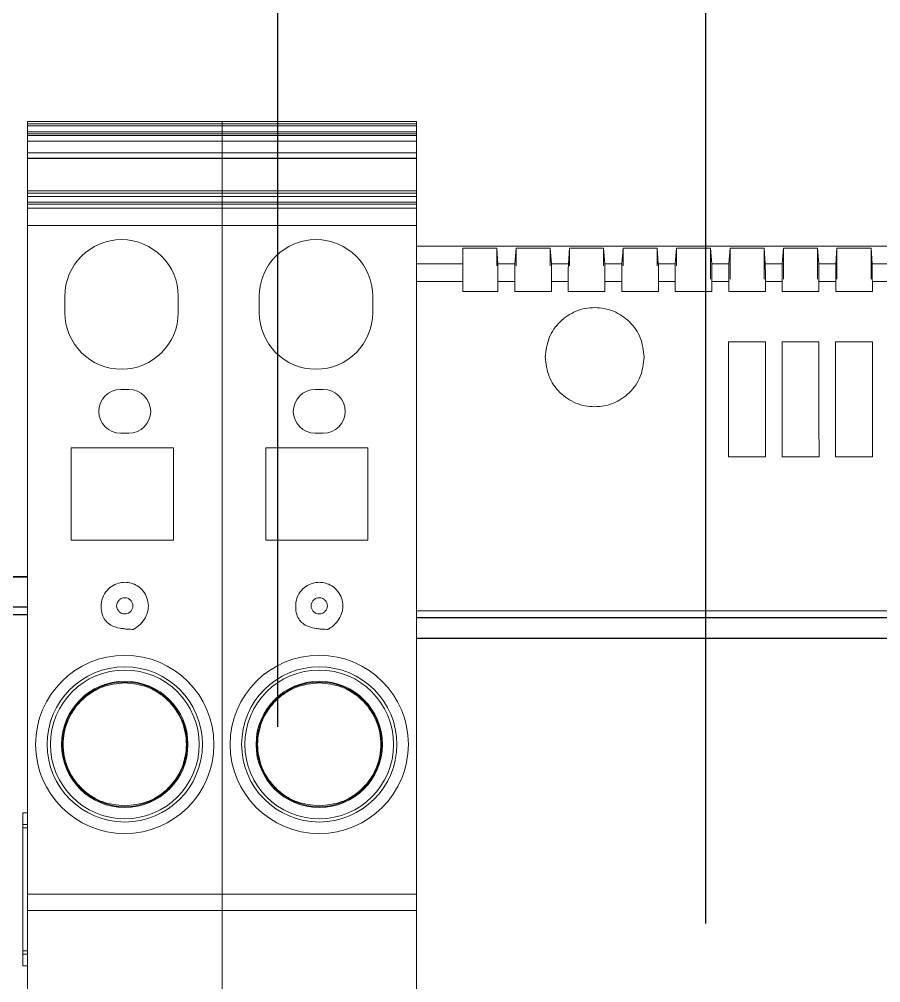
# Model space of a CAD drawing. Extents: x 4137 to 28680, y 2446 to 6814.
# Drawn here: x 10947.7 to 11000.9, y 4907.1 to 4966.6 of the extents above; entities that cross this region are included whole.
import ezdxf

# ---------------------------------------------------------------- set-up
doc = ezdxf.new("R2010")
doc.units = 0
doc.header["$LTSCALE"] = 0.5
doc.layers.get('0').update_dxf_attribs({"linetype": 'CONTINUOUS'})
for name, color, linetype in [('ARCEER', 3, 'CONTINUOUS'), ('DIM', 5, 'CONTINUOUS'), ('VOL', 2, 'CONTINUOUS')]:
    doc.layers.add(name, color=color, linetype=linetype)

msp = doc.modelspace()

# ---------------------------------------------------------------- linework, layer by layer
at = {"color": 7, "linetype": 'Continuous', "lineweight": 15}
for p, q in [((10948.227, 4960.291), (10960.227, 4960.291)), ((10948.227, 4960.291), (10948.227, 4960.144)), ((10948.227, 4960.291), (10960.227, 4960.291)), ((10948.227, 4960.291), (10948.227, 4960.144)), ((10948.227, 4960.144), (10960.227, 4960.144)), ((10948.227, 4960.144), (10948.227, 4960.025)), ((10948.227, 4960.144), (10960.227, 4960.144)), ((10948.227, 4960.144), (10948.227, 4960.025)), ((10960.227, 4960.291), (10960.227, 4960.144)), ((10960.227, 4960.291), (10972.227, 4960.291)), ((10960.227, 4960.291), (10960.227, 4960.144)), ((10960.227, 4960.291), (10972.227, 4960.291)), ((10960.227, 4960.025), (10960.227, 4960.144)), ((10960.227, 4960.144), (10972.227, 4960.144)), ((10960.227, 4960.025), (10960.227, 4960.144)), ((10960.227, 4960.144), (10972.227, 4960.144)), ((10972.227, 4960.291), (10972.227, 4960.144)), ((10972.227, 4960.291), (10972.227, 4960.144)), ((10972.227, 4960.025), (10972.227, 4960.144)), ((10972.227, 4960.025), (10972.227, 4960.144)), ((10948.227, 4960.025), (10960.227, 4960.025)), ((10948.227, 4960.025), (10948.227, 4959.639)), ((10948.227, 4960.025), (10960.227, 4960.025)), ((10948.227, 4960.025), (10948.227, 4959.639)), ((10948.227, 4959.639), (10960.227, 4959.639)), ((10948.227, 4959.639), (10948.227, 4959.522)), ((10948.227, 4959.639), (10960.227, 4959.639)), ((10948.227, 4959.639), (10948.227, 4959.522)), ((10960.227, 4959.639), (10960.227, 4960.025)), ((10960.227, 4960.025), (10972.227, 4960.025)), ((10960.227, 4959.639), (10960.227, 4960.025)), ((10960.227, 4960.025), (10972.227, 4960.025)), ((10960.227, 4959.522), (10960.227, 4959.639)), ((10960.227, 4959.639), (10972.227, 4959.639)), ((10960.227, 4959.522), (10960.227, 4959.639)), ((10960.227, 4959.639), (10972.227, 4959.639)), ((10972.227, 4959.639), (10972.227, 4960.025)), ((10972.227, 4959.639), (10972.227, 4960.025)), ((10972.227, 4959.522), (10972.227, 4959.639)), ((10972.227, 4959.522), (10972.227, 4959.639)), ((10948.227, 4959.522), (10960.227, 4959.522)), ((10948.227, 4959.522), (10948.227, 4959.411)), ((10948.227, 4959.522), (10960.227, 4959.522)), ((10948.227, 4959.522), (10948.227, 4959.411)), ((10948.227, 4959.411), (10960.227, 4959.411)), ((10948.227, 4959.411), (10948.227, 4959.06)), ((10948.227, 4959.411), (10960.227, 4959.411)), ((10948.227, 4959.411), (10948.227, 4959.06)), ((10948.227, 4959.06), (10960.227, 4959.06)), ((10948.227, 4958.353), (10948.227, 4959.06)), ((10948.227, 4959.06), (10960.227, 4959.06)), ((10948.227, 4958.353), (10948.227, 4959.06)), ((10960.227, 4959.411), (10960.227, 4959.522)), ((10960.227, 4959.522), (10972.227, 4959.522)), ((10960.227, 4959.411), (10960.227, 4959.522)), ((10960.227, 4959.522), (10972.227, 4959.522)), ((10960.227, 4959.411), (10972.227, 4959.411)), ((10960.227, 4959.06), (10960.227, 4959.411)), ((10960.227, 4959.411), (10972.227, 4959.411)), ((10960.227, 4959.06), (10960.227, 4959.411)), ((10960.227, 4959.06), (10960.227, 4958.353)), ((10960.227, 4959.06), (10972.227, 4959.06)), ((10960.227, 4959.06), (10960.227, 4958.353)), ((10960.227, 4959.06), (10972.227, 4959.06)), ((10972.227, 4959.411), (10972.227, 4959.522)), ((10972.227, 4959.411), (10972.227, 4959.522)), ((10972.227, 4959.06), (10972.227, 4959.411)), ((10972.227, 4959.06), (10972.227, 4959.411)), ((10972.227, 4959.06), (10972.227, 4958.353)), ((10972.227, 4959.06), (10972.227, 4958.353)), ((10960.227, 4958.353), (10948.227, 4958.353)), ((10948.227, 4958.353), (10948.227, 4958.026)), ((10960.227, 4958.353), (10948.227, 4958.353)), ((10948.227, 4958.353), (10948.227, 4958.026)), ((10960.227, 4958.026), (10960.227, 4958.353)), ((10972.227, 4958.353), (10960.227, 4958.353)), ((10960.227, 4958.026), (10960.227, 4958.353)), ((10972.227, 4958.353), (10960.227, 4958.353)), ((10972.227, 4958.026), (10972.227, 4958.353)), ((10972.227, 4958.026), (10972.227, 4958.353)), ((10960.227, 4958.026), (10948.227, 4958.026)), ((10948.227, 4958.026), (10948.227, 4957.997)), ((10960.227, 4958.026), (10948.227, 4958.026)), ((10948.227, 4958.026), (10948.227, 4957.997)), ((10960.227, 4957.997), (10948.227, 4957.997)), ((10948.227, 4957.997), (10948.227, 4956.005)), ((10960.227, 4957.997), (10948.227, 4957.997)), ((10948.227, 4957.997), (10948.227, 4956.005)), ((10972.227, 4958.026), (10960.227, 4958.026)), ((10960.227, 4958.026), (10960.227, 4957.997)), ((10972.227, 4958.026), (10960.227, 4958.026)), ((10960.227, 4958.026), (10960.227, 4957.997)), ((10960.227, 4956.005), (10960.227, 4957.997)), ((10972.227, 4957.997), (10960.227, 4957.997)), ((10960.227, 4956.005), (10960.227, 4957.997)), ((10972.227, 4957.997), (10960.227, 4957.997)), ((10972.227, 4958.026), (10972.227, 4957.997)), ((10972.227, 4958.026), (10972.227, 4957.997)), ((10972.227, 4956.005), (10972.227, 4957.997)), ((10972.227, 4956.005), (10972.227, 4957.997)), ((10948.227, 4956.005), (10960.227, 4956.005)), ((10948.227, 4956.005), (10948.227, 4955.87)), ((10948.227, 4956.005), (10960.227, 4956.005)), ((10948.227, 4956.005), (10948.227, 4955.87)), ((10960.227, 4956.005), (10960.227, 4955.87)), ((10960.227, 4956.005), (10972.227, 4956.005)), ((10960.227, 4956.005), (10960.227, 4955.87)), ((10960.227, 4956.005), (10972.227, 4956.005)), ((10972.227, 4956.005), (10972.227, 4955.87)), ((10972.227, 4956.005), (10972.227, 4955.87)), ((10948.227, 4955.87), (10960.227, 4955.87)), ((10948.227, 4955.87), (10948.227, 4955.644)), ((10948.227, 4955.87), (10960.227, 4955.87)), ((10948.227, 4955.87), (10948.227, 4955.644)), ((10948.227, 4955.644), (10960.227, 4955.644)), ((10948.227, 4955.296), (10948.227, 4955.644)), ((10948.227, 4955.644), (10960.227, 4955.644)), ((10948.227, 4955.296), (10948.227, 4955.644)), ((10960.227, 4955.644), (10960.227, 4955.87)), ((10960.227, 4955.87), (10972.227, 4955.87)), ((10960.227, 4955.644), (10960.227, 4955.87)), ((10960.227, 4955.87), (10972.227, 4955.87)), ((10960.227, 4955.644), (10960.227, 4955.296)), ((10960.227, 4955.644), (10972.227, 4955.644)), ((10960.227, 4955.644), (10960.227, 4955.296)), ((10960.227, 4955.644), (10972.227, 4955.644)), ((10972.227, 4955.644), (10972.227, 4955.87)), ((10972.227, 4955.644), (10972.227, 4955.87)), ((10972.227, 4955.644), (10972.227, 4955.296)), ((10972.227, 4955.644), (10972.227, 4955.296)), ((10960.227, 4955.296), (10948.227, 4955.296)), ((10948.227, 4955.296), (10948.227, 4955.179)), ((10960.227, 4955.296), (10948.227, 4955.296)), ((10948.227, 4955.296), (10948.227, 4955.179)), ((10960.227, 4955.179), (10948.227, 4955.179)), ((10948.227, 4955.179), (10948.227, 4954.93)), ((10960.227, 4955.179), (10948.227, 4955.179)), ((10948.227, 4955.179), (10948.227, 4954.93)), ((10960.227, 4954.93), (10948.227, 4954.93)), ((10948.227, 4954.93), (10948.227, 4953.869)), ((10960.227, 4954.93), (10948.227, 4954.93)), ((10948.227, 4954.93), (10948.227, 4953.869)), ((10972.227, 4955.296), (10960.227, 4955.296)), ((10960.227, 4955.179), (10960.227, 4955.296)), ((10972.227, 4955.296), (10960.227, 4955.296)), ((10960.227, 4955.179), (10960.227, 4955.296)), ((10960.227, 4954.93), (10960.227, 4955.179)), ((10972.227, 4955.179), (10960.227, 4955.179)), ((10960.227, 4954.93), (10960.227, 4955.179)), ((10972.227, 4955.179), (10960.227, 4955.179)), ((10960.227, 4954.93), (10960.227, 4953.869)), ((10972.227, 4954.93), (10960.227, 4954.93)), ((10960.227, 4954.93), (10960.227, 4953.869)), ((10972.227, 4954.93), (10960.227, 4954.93)), ((10972.227, 4955.179), (10972.227, 4955.296)), ((10972.227, 4955.179), (10972.227, 4955.296)), ((10972.227, 4954.93), (10972.227, 4955.179)), ((10972.227, 4954.93), (10972.227, 4955.179)), ((10972.227, 4954.93), (10972.227, 4953.869)), ((10972.227, 4954.93), (10972.227, 4953.869)), ((10960.227, 4953.869), (10948.227, 4953.869)), ((10948.227, 4953.869), (10948.227, 4912.591)), ((10960.227, 4953.869), (10948.227, 4953.869)), ((10948.227, 4953.869), (10948.227, 4912.591)), ((10960.227, 4912.591), (10960.227, 4953.869)), ((10972.227, 4953.869), (10960.227, 4953.869)), ((10960.227, 4912.591), (10960.227, 4953.869)), ((10972.227, 4953.869), (10960.227, 4953.869)), ((10972.227, 4951.481), (10972.227, 4953.869)), ((10972.227, 4951.481), (10972.227, 4953.869)), ((10972.227, 4952.591), (11026.227, 4952.591)), ((10972.227, 4952.591), (11026.227, 4952.591)), ((10975.097, 4952.46), (10977.177, 4952.46)), ((10975.097, 4951.502), (10975.097, 4952.46)), ((10975.097, 4952.46), (10977.177, 4952.46)), ((10975.097, 4951.502), (10975.097, 4952.46)), ((10977.177, 4951.383), (10977.177, 4952.46)), ((10977.177, 4952.46), (10977.252, 4951.502)), ((10977.177, 4951.383), (10977.177, 4952.46)), ((10977.177, 4952.46), (10977.252, 4951.502)), ((10978.301, 4951.502), (10978.376, 4952.46)), ((10978.301, 4951.502), (10978.376, 4952.46)), ((10978.376, 4951.383), (10978.376, 4952.46)), ((10978.376, 4952.46), (10980.477, 4952.46)), ((10978.376, 4951.383), (10978.376, 4952.46)), ((10978.376, 4952.46), (10980.477, 4952.46)), ((10980.477, 4951.383), (10980.477, 4952.46)), ((10980.477, 4952.46), (10980.552, 4951.502)), ((10980.477, 4951.383), (10980.477, 4952.46)), ((10980.477, 4952.46), (10980.552, 4951.502)), ((10981.601, 4951.502), (10981.676, 4952.46)), ((10981.601, 4951.502), (10981.676, 4952.46)), ((10981.676, 4951.383), (10981.676, 4952.46)), ((10981.676, 4952.46), (10983.777, 4952.46)), ((10981.676, 4951.383), (10981.676, 4952.46)), ((10981.676, 4952.46), (10983.777, 4952.46)), ((10983.777, 4951.383), (10983.777, 4952.46)), ((10983.777, 4952.46), (10983.852, 4951.502)), ((10983.777, 4951.383), (10983.777, 4952.46)), ((10983.777, 4952.46), (10983.852, 4951.502)), ((10984.901, 4951.502), (10984.976, 4952.46)), ((10984.901, 4951.502), (10984.976, 4952.46)), ((10984.976, 4951.383), (10984.976, 4952.46)), ((10984.976, 4952.46), (10987.077, 4952.46)), ((10984.976, 4951.383), (10984.976, 4952.46)), ((10984.976, 4952.46), (10987.077, 4952.46)), ((10987.077, 4951.383), (10987.077, 4952.46)), ((10987.077, 4952.46), (10987.152, 4951.502)), ((10987.077, 4951.383), (10987.077, 4952.46)), ((10987.077, 4952.46), (10987.152, 4951.502)), ((10988.201, 4951.502), (10988.276, 4952.46)), ((10988.201, 4951.502), (10988.276, 4952.46)), ((10988.276, 4951.383), (10988.276, 4952.46)), ((10988.276, 4952.46), (10990.377, 4952.46)), ((10988.276, 4951.383), (10988.276, 4952.46)), ((10988.276, 4952.46), (10990.377, 4952.46)), ((10990.377, 4950.547), (10990.377, 4952.46)), ((10990.377, 4952.46), (10990.452, 4951.502)), ((10990.377, 4950.547), (10990.377, 4952.46)), ((10990.377, 4952.46), (10990.452, 4951.502)), ((10991.501, 4951.502), (10991.576, 4952.46)), ((10991.501, 4951.502), (10991.576, 4952.46)), ((10991.576, 4950.547), (10991.576, 4952.46)), ((10991.576, 4952.46), (10993.677, 4952.46)), ((10991.576, 4950.547), (10991.576, 4952.46)), ((10991.576, 4952.46), (10993.677, 4952.46)), ((10993.677, 4950.547), (10993.677, 4952.46)), ((10993.677, 4952.46), (10993.752, 4951.502)), ((10993.677, 4950.547), (10993.677, 4952.46)), ((10993.677, 4952.46), (10993.752, 4951.502)), ((10994.801, 4951.502), (10994.876, 4952.46)), ((10994.801, 4951.502), (10994.876, 4952.46)), ((10994.876, 4950.547), (10994.876, 4952.46)), ((10994.876, 4952.46), (10996.977, 4952.46)), ((10994.876, 4950.547), (10994.876, 4952.46)), ((10994.876, 4952.46), (10996.977, 4952.46)), ((10996.977, 4950.547), (10996.977, 4952.46)), ((10996.977, 4952.46), (10997.052, 4951.502)), ((10996.977, 4950.547), (10996.977, 4952.46)), ((10996.977, 4952.46), (10997.052, 4951.502)), ((10998.101, 4951.502), (10998.176, 4952.46)), ((10998.101, 4951.502), (10998.176, 4952.46)), ((10998.176, 4950.547), (10998.176, 4952.46)), ((10998.176, 4952.46), (11000.277, 4952.46)), ((10998.176, 4950.547), (10998.176, 4952.46)), ((10998.176, 4952.46), (11000.277, 4952.46)), ((11000.277, 4950.547), (11000.277, 4952.46)), ((11000.277, 4952.46), (11000.352, 4951.502)), ((11000.277, 4950.547), (11000.277, 4952.46)), ((11000.277, 4952.46), (11000.352, 4951.502)), ((10972.227, 4951.502), (10975.097, 4951.502)), ((10972.227, 4951.502), (10975.097, 4951.502)), ((10972.227, 4950.413), (10972.227, 4951.481)), ((10972.227, 4950.413), (10972.227, 4951.481)), ((10977.252, 4951.502), (10978.301, 4951.502)), ((10977.252, 4951.502), (10978.301, 4951.502)), ((10980.552, 4951.502), (10981.601, 4951.502)), ((10980.552, 4951.502), (10981.601, 4951.502)), ((10983.852, 4951.502), (10984.901, 4951.502)), ((10983.852, 4951.502), (10984.901, 4951.502)), ((10987.152, 4951.502), (10988.201, 4951.502)), ((10987.152, 4951.502), (10988.201, 4951.502)), ((10991.501, 4951.502), (10990.452, 4951.502)), ((10991.501, 4951.502), (10990.452, 4951.502)), ((10994.801, 4951.502), (10993.752, 4951.502)), ((10994.801, 4951.502), (10993.752, 4951.502)), ((10998.101, 4951.502), (10997.052, 4951.502)), ((10998.101, 4951.502), (10997.052, 4951.502)), ((11001.401, 4951.502), (11000.352, 4951.502)), ((11001.401, 4951.502), (11000.352, 4951.502)), ((10972.227, 4950.413), (10975.097, 4950.413)), ((10972.227, 4930.091), (10972.227, 4950.413)), ((10972.227, 4950.413), (10975.097, 4950.413)), ((10972.227, 4930.091), (10972.227, 4950.413)), ((10975.097, 4949.791), (10975.097, 4950.413)), ((10975.097, 4949.791), (10975.097, 4950.413)), ((10977.255, 4950.413), (10977.255, 4949.791)), ((10978.298, 4950.413), (10977.255, 4950.413)), ((10977.255, 4950.413), (10977.255, 4949.791)), ((10978.298, 4950.413), (10977.255, 4950.413)), ((10978.298, 4949.791), (10978.298, 4950.413)), ((10978.298, 4949.791), (10978.298, 4950.413)), ((10980.555, 4950.413), (10980.555, 4949.791)), ((10981.598, 4950.413), (10980.555, 4950.413)), ((10980.555, 4950.413), (10980.555, 4949.791)), ((10981.598, 4950.413), (10980.555, 4950.413)), ((10981.598, 4949.791), (10981.598, 4950.413)), ((10981.598, 4949.791), (10981.598, 4950.413)), ((10983.855, 4950.413), (10983.855, 4949.791)), ((10984.898, 4950.413), (10983.855, 4950.413)), ((10983.855, 4950.413), (10983.855, 4949.791)), ((10984.898, 4950.413), (10983.855, 4950.413)), ((10984.898, 4949.791), (10984.898, 4950.413)), ((10984.898, 4949.791), (10984.898, 4950.413)), ((10987.155, 4950.413), (10987.155, 4949.791)), ((10988.198, 4950.413), (10987.155, 4950.413)), ((10987.155, 4950.413), (10987.155, 4949.791)), ((10988.198, 4950.413), (10987.155, 4950.413)), ((10988.198, 4949.791), (10988.198, 4950.413)), ((10988.198, 4949.791), (10988.198, 4950.413)), ((10990.458, 4950.413), (10990.458, 4949.791)), ((10990.458, 4950.413), (10991.496, 4950.413)), ((10990.458, 4950.413), (10990.458, 4949.791)), ((10990.458, 4950.413), (10991.496, 4950.413)), ((10991.496, 4949.791), (10991.496, 4950.413)), ((10991.496, 4949.791), (10991.496, 4950.413)), ((10993.758, 4950.413), (10993.758, 4949.791)), ((10993.758, 4950.413), (10994.796, 4950.413)), ((10993.758, 4950.413), (10993.758, 4949.791)), ((10993.758, 4950.413), (10994.796, 4950.413)), ((10994.796, 4949.791), (10994.796, 4950.413)), ((10994.796, 4949.791), (10994.796, 4950.413)), ((10997.058, 4950.413), (10997.058, 4949.791)), ((10997.058, 4950.413), (10998.096, 4950.413)), ((10997.058, 4950.413), (10997.058, 4949.791)), ((10997.058, 4950.413), (10998.096, 4950.413)), ((10998.096, 4949.791), (10998.096, 4950.413)), ((10998.096, 4949.791), (10998.096, 4950.413)), ((11000.358, 4950.413), (11000.358, 4949.791)), ((11000.358, 4950.413), (11001.396, 4950.413)), ((11000.358, 4950.413), (11000.358, 4949.791)), ((11000.358, 4950.413), (11001.396, 4950.413)), ((10950.527, 4948.491), (10950.527, 4949.491)), ((10950.527, 4948.491), (10950.527, 4949.491)), ((10957.527, 4949.491), (10957.527, 4948.491)), ((10957.527, 4949.491), (10957.527, 4948.491)), ((10962.527, 4948.491), (10962.527, 4949.491)), ((10962.527, 4948.491), (10962.527, 4949.491)), ((10969.527, 4949.491), (10969.527, 4948.491)), ((10969.527, 4949.491), (10969.527, 4948.491)), ((10977.255, 4949.791), (10975.097, 4949.791)), ((10977.255, 4949.791), (10975.097, 4949.791)), ((10980.555, 4949.791), (10978.298, 4949.791)), ((10980.555, 4949.791), (10978.298, 4949.791)), ((10983.855, 4949.791), (10981.598, 4949.791)), ((10983.855, 4949.791), (10981.598, 4949.791)), ((10987.155, 4949.791), (10984.898, 4949.791)), ((10987.155, 4949.791), (10984.898, 4949.791)), ((10990.458, 4949.791), (10988.198, 4949.791)), ((10990.458, 4949.791), (10988.198, 4949.791)), ((10993.758, 4949.791), (10991.496, 4949.791)), ((10993.758, 4949.791), (10991.496, 4949.791)), ((10997.058, 4949.791), (10994.796, 4949.791)), ((10997.058, 4949.791), (10994.796, 4949.791)), ((11000.358, 4949.791), (10998.096, 4949.791)), ((11000.358, 4949.791), (10998.096, 4949.791)), ((10991.485, 4939.591), (10991.492, 4946.691)), ((10991.485, 4939.591), (10991.492, 4946.691)), ((10991.492, 4946.691), (10993.764, 4946.691)), ((10991.492, 4946.691), (10993.764, 4946.691)), ((10994.786, 4939.591), (10994.792, 4946.691)), ((10994.786, 4939.591), (10994.792, 4946.691)), ((10994.792, 4946.691), (10997.064, 4946.691)), ((10994.792, 4946.691), (10997.064, 4946.691)), ((10998.086, 4939.591), (10998.092, 4946.691)), ((10998.086, 4939.591), (10998.092, 4946.691)), ((10998.092, 4946.691), (11000.364, 4946.691)), ((10998.092, 4946.691), (11000.364, 4946.691)), ((10953.977, 4943.741), (10954.477, 4943.741)), ((10953.977, 4943.741), (10954.477, 4943.741)), ((10965.977, 4943.741), (10966.477, 4943.741)), ((10965.977, 4943.741), (10966.477, 4943.741)), ((10954.477, 4941.041), (10953.977, 4941.041)), ((10954.477, 4941.041), (10953.977, 4941.041)), ((10966.477, 4941.041), (10965.977, 4941.041)), ((10966.477, 4941.041), (10965.977, 4941.041)), ((10950.927, 4934.441), (10950.927, 4940.141)), ((10950.927, 4940.141), (10957.227, 4940.141)), ((10950.927, 4934.441), (10950.927, 4940.141)), ((10950.927, 4940.141), (10957.227, 4940.141)), ((10957.227, 4940.141), (10957.227, 4934.441)), ((10957.227, 4940.141), (10957.227, 4934.441)), ((10962.927, 4940.141), (10969.227, 4940.141)), ((10962.927, 4934.441), (10962.927, 4940.141)), ((10962.927, 4940.141), (10969.227, 4940.141)), ((10962.927, 4934.441), (10962.927, 4940.141)), ((10969.227, 4940.141), (10969.227, 4934.441)), ((10969.227, 4940.141), (10969.227, 4934.441)), ((10993.768, 4939.591), (10991.485, 4939.591)), ((10993.768, 4939.591), (10991.485, 4939.591)), ((10997.068, 4939.591), (10994.786, 4939.591)), ((10997.068, 4939.591), (10994.786, 4939.591)), ((11000.368, 4939.591), (10998.086, 4939.591)), ((11000.368, 4939.591), (10998.086, 4939.591)), ((10957.227, 4934.441), (10950.927, 4934.441)), ((10957.227, 4934.441), (10950.927, 4934.441)), ((10969.227, 4934.441), (10962.927, 4934.441)), ((10969.227, 4934.441), (10962.927, 4934.441)), ((11026.227, 4930.091), (10972.227, 4930.091)), ((10972.227, 4929.669), (10972.227, 4930.091)), ((11026.227, 4930.091), (10972.227, 4930.091)), ((10972.227, 4929.669), (10972.227, 4930.091)), ((10972.227, 4928.394), (10972.227, 4929.669)), ((10972.227, 4928.394), (10972.227, 4929.669)), ((10972.227, 4886.787), (10972.227, 4928.394)), ((10972.227, 4886.787), (10972.227, 4928.394)), ((10947.927, 4917.609), (10948.227, 4917.609)), ((10947.927, 4908.172), (10947.927, 4917.609)), ((10947.927, 4917.609), (10948.227, 4917.609)), ((10947.927, 4908.172), (10947.927, 4917.609)), ((10948.227, 4916.891), (10947.927, 4916.891)), ((10948.227, 4916.891), (10947.927, 4916.891)), ((10947.927, 4916.691), (10948.227, 4916.691)), ((10947.927, 4916.691), (10948.227, 4916.691)), ((10948.227, 4912.591), (10960.227, 4912.591)), ((10948.227, 4912.591), (10948.227, 4911.591)), ((10948.227, 4912.591), (10960.227, 4912.591)), ((10948.227, 4912.591), (10948.227, 4911.591)), ((10960.227, 4911.591), (10960.227, 4912.591)), ((10960.227, 4912.591), (10972.227, 4912.591)), ((10960.227, 4911.591), (10960.227, 4912.591)), ((10960.227, 4912.591), (10972.227, 4912.591)), ((10960.227, 4911.591), (10948.227, 4911.591)), ((10948.227, 4911.591), (10948.227, 4903.591)), ((10960.227, 4911.591), (10948.227, 4911.591)), ((10948.227, 4911.591), (10948.227, 4903.591)), ((10960.227, 4903.591), (10960.227, 4911.591)), ((10972.227, 4911.591), (10960.227, 4911.591)), ((10960.227, 4903.591), (10960.227, 4911.591)), ((10972.227, 4911.591), (10960.227, 4911.591)), ((10948.227, 4909.091), (10947.927, 4909.091)), ((10948.227, 4909.091), (10947.927, 4909.091)), ((10948.227, 4908.891), (10947.927, 4908.891)), ((10948.227, 4908.891), (10947.927, 4908.891)), ((10948.227, 4908.172), (10947.927, 4908.172)), ((10948.227, 4908.172), (10947.927, 4908.172))]:
    msp.add_line(p, q, dxfattribs=at)
for centre, radius in [((10954.227, 4921.841), 5.5), ((10954.227, 4921.841), 5.5), ((10966.227, 4921.841), 5.5), ((10966.227, 4921.841), 5.5), ((10954.227, 4921.841), 4.791), ((10954.227, 4921.841), 4.791), ((10954.227, 4921.841), 4.591), ((10954.227, 4921.841), 4.591), ((10966.227, 4921.841), 4.791), ((10966.227, 4921.841), 4.791), ((10966.227, 4921.841), 4.591), ((10966.227, 4921.841), 4.591), ((10954.227, 4921.841), 3.9), ((10954.227, 4921.841), 3.9), ((10954.227, 4921.841), 3.848), ((10954.227, 4921.841), 3.848), ((10966.227, 4921.841), 3.9), ((10966.227, 4921.841), 3.9), ((10966.227, 4921.841), 3.848), ((10966.227, 4921.841), 3.848)]:
    msp.add_circle(centre, radius, dxfattribs=at)
for centre, radius, start, end in [((10954.027, 4949.491), 3.5, 0, 180), ((10954.027, 4949.491), 3.5, 0, 180), ((10966.027, 4949.491), 3.5, 0, 180), ((10966.027, 4949.491), 3.5, 0, 180), ((10954.027, 4948.491), 3.5, 180, 0), ((10954.027, 4948.491), 3.5, 180, 0), ((10966.027, 4948.491), 3.5, 180, 0), ((10966.027, 4948.491), 3.5, 180, 0), ((10953.977, 4942.391), 1.35, 90, 270), ((10953.977, 4942.391), 1.35, 90, 270), ((10954.477, 4942.391), 1.35, 270, 90), ((10954.477, 4942.391), 1.35, 270, 90), ((10965.977, 4942.391), 1.35, 90, 270), ((10965.977, 4942.391), 1.35, 90, 270), ((10966.477, 4942.391), 1.35, 270, 90), ((10966.477, 4942.391), 1.35, 270, 90)]:
    msp.add_arc(centre, radius, start, end, dxfattribs=at)
for points, knots in [([(10975.097, 4950.413), (10975.097, 4950.559), (10975.097, 4950.85), (10975.097, 4951.193), (10975.097, 4951.436), (10975.097, 4951.48), (10975.097, 4951.502)], [0, 0, 0, 0, 0.249999, 0.500002, 0.750002, 1, 1, 1, 1]), ([(10975.097, 4950.413), (10975.097, 4950.559), (10975.097, 4950.85), (10975.097, 4951.193), (10975.097, 4951.436), (10975.097, 4951.48), (10975.097, 4951.502)], [0, 0, 0, 0, 0.249999, 0.500002, 0.750002, 1, 1, 1, 1]), ([(10977.252, 4951.502), (10977.252, 4951.486), (10977.253, 4951.453), (10977.255, 4951.316), (10977.255, 4951.248)], [0, 0, 0, 0, 0.499997, 1, 1, 1, 1]), ([(10977.252, 4951.502), (10977.252, 4951.486), (10977.253, 4951.453), (10977.255, 4951.316), (10977.255, 4951.248)], [0, 0, 0, 0, 0.499997, 1, 1, 1, 1]), ([(10977.255, 4951.248), (10977.255, 4951.135), (10977.255, 4950.91), (10977.255, 4950.579), (10977.255, 4950.413)], [0, 0, 0, 0, 0.499996, 1, 1, 1, 1]), ([(10977.255, 4951.248), (10977.255, 4951.135), (10977.255, 4950.91), (10977.255, 4950.579), (10977.255, 4950.413)], [0, 0, 0, 0, 0.499996, 1, 1, 1, 1]), ([(10978.298, 4951.248), (10978.299, 4951.316), (10978.3, 4951.453), (10978.301, 4951.486), (10978.301, 4951.502)], [0, 0, 0, 0, 0.500003, 1, 1, 1, 1]), ([(10978.298, 4951.248), (10978.299, 4951.316), (10978.3, 4951.453), (10978.301, 4951.486), (10978.301, 4951.502)], [0, 0, 0, 0, 0.500003, 1, 1, 1, 1]), ([(10978.298, 4950.413), (10978.298, 4950.579), (10978.298, 4950.91), (10978.298, 4951.135), (10978.298, 4951.248)], [0, 0, 0, 0, 0.500004, 1, 1, 1, 1]), ([(10978.298, 4950.413), (10978.298, 4950.579), (10978.298, 4950.91), (10978.298, 4951.135), (10978.298, 4951.248)], [0, 0, 0, 0, 0.500004, 1, 1, 1, 1]), ([(10980.552, 4951.502), (10980.552, 4951.486), (10980.553, 4951.453), (10980.555, 4951.316), (10980.555, 4951.248)], [0, 0, 0, 0, 0.499997, 1, 1, 1, 1]), ([(10980.552, 4951.502), (10980.552, 4951.486), (10980.553, 4951.453), (10980.555, 4951.316), (10980.555, 4951.248)], [0, 0, 0, 0, 0.499997, 1, 1, 1, 1]), ([(10980.555, 4951.248), (10980.555, 4951.135), (10980.555, 4950.91), (10980.555, 4950.579), (10980.555, 4950.413)], [0, 0, 0, 0, 0.499996, 1, 1, 1, 1]), ([(10980.555, 4951.248), (10980.555, 4951.135), (10980.555, 4950.91), (10980.555, 4950.579), (10980.555, 4950.413)], [0, 0, 0, 0, 0.499996, 1, 1, 1, 1]), ([(10981.598, 4951.248), (10981.599, 4951.316), (10981.6, 4951.453), (10981.601, 4951.486), (10981.601, 4951.502)], [0, 0, 0, 0, 0.500003, 1, 1, 1, 1]), ([(10981.598, 4951.248), (10981.599, 4951.316), (10981.6, 4951.453), (10981.601, 4951.486), (10981.601, 4951.502)], [0, 0, 0, 0, 0.500003, 1, 1, 1, 1]), ([(10981.598, 4950.413), (10981.598, 4950.579), (10981.598, 4950.91), (10981.598, 4951.135), (10981.598, 4951.248)], [0, 0, 0, 0, 0.500004, 1, 1, 1, 1]), ([(10981.598, 4950.413), (10981.598, 4950.579), (10981.598, 4950.91), (10981.598, 4951.135), (10981.598, 4951.248)], [0, 0, 0, 0, 0.500004, 1, 1, 1, 1]), ([(10983.852, 4951.502), (10983.852, 4951.486), (10983.853, 4951.453), (10983.855, 4951.316), (10983.855, 4951.248)], [0, 0, 0, 0, 0.499997, 1, 1, 1, 1]), ([(10983.852, 4951.502), (10983.852, 4951.486), (10983.853, 4951.453), (10983.855, 4951.316), (10983.855, 4951.248)], [0, 0, 0, 0, 0.499997, 1, 1, 1, 1]), ([(10983.855, 4951.248), (10983.855, 4951.135), (10983.855, 4950.91), (10983.855, 4950.579), (10983.855, 4950.413)], [0, 0, 0, 0, 0.499996, 1, 1, 1, 1]), ([(10983.855, 4951.248), (10983.855, 4951.135), (10983.855, 4950.91), (10983.855, 4950.579), (10983.855, 4950.413)], [0, 0, 0, 0, 0.499996, 1, 1, 1, 1]), ([(10984.898, 4951.248), (10984.899, 4951.316), (10984.9, 4951.453), (10984.901, 4951.486), (10984.901, 4951.502)], [0, 0, 0, 0, 0.500003, 1, 1, 1, 1]), ([(10984.898, 4951.248), (10984.899, 4951.316), (10984.9, 4951.453), (10984.901, 4951.486), (10984.901, 4951.502)], [0, 0, 0, 0, 0.500003, 1, 1, 1, 1]), ([(10984.898, 4950.413), (10984.898, 4950.579), (10984.898, 4950.91), (10984.898, 4951.135), (10984.898, 4951.248)], [0, 0, 0, 0, 0.500004, 1, 1, 1, 1]), ([(10984.898, 4950.413), (10984.898, 4950.579), (10984.898, 4950.91), (10984.898, 4951.135), (10984.898, 4951.248)], [0, 0, 0, 0, 0.500004, 1, 1, 1, 1]), ([(10987.152, 4951.502), (10987.152, 4951.486), (10987.153, 4951.453), (10987.155, 4951.316), (10987.155, 4951.248)], [0, 0, 0, 0, 0.499997, 1, 1, 1, 1]), ([(10987.152, 4951.502), (10987.152, 4951.486), (10987.153, 4951.453), (10987.155, 4951.316), (10987.155, 4951.248)], [0, 0, 0, 0, 0.499997, 1, 1, 1, 1]), ([(10987.155, 4951.248), (10987.155, 4951.135), (10987.155, 4950.91), (10987.155, 4950.579), (10987.155, 4950.413)], [0, 0, 0, 0, 0.499996, 1, 1, 1, 1]), ([(10987.155, 4951.248), (10987.155, 4951.135), (10987.155, 4950.91), (10987.155, 4950.579), (10987.155, 4950.413)], [0, 0, 0, 0, 0.499996, 1, 1, 1, 1]), ([(10988.198, 4951.248), (10988.199, 4951.316), (10988.2, 4951.453), (10988.201, 4951.486), (10988.201, 4951.502)], [0, 0, 0, 0, 0.500003, 1, 1, 1, 1]), ([(10988.198, 4951.248), (10988.199, 4951.316), (10988.2, 4951.453), (10988.201, 4951.486), (10988.201, 4951.502)], [0, 0, 0, 0, 0.500003, 1, 1, 1, 1]), ([(10988.198, 4950.413), (10988.198, 4950.579), (10988.198, 4950.91), (10988.198, 4951.135), (10988.198, 4951.248)], [0, 0, 0, 0, 0.500004, 1, 1, 1, 1]), ([(10988.198, 4950.413), (10988.198, 4950.579), (10988.198, 4950.91), (10988.198, 4951.135), (10988.198, 4951.248)], [0, 0, 0, 0, 0.500004, 1, 1, 1, 1]), ([(10990.452, 4951.502), (10990.452, 4951.48), (10990.453, 4951.436), (10990.455, 4951.193), (10990.456, 4950.85), (10990.457, 4950.559), (10990.458, 4950.413)], [0, 0, 0, 0, 0.2499983, 0.4999985, 0.750001, 1, 1, 1, 1]), ([(10990.452, 4951.502), (10990.452, 4951.48), (10990.453, 4951.436), (10990.455, 4951.193), (10990.456, 4950.85), (10990.457, 4950.559), (10990.458, 4950.413)], [0, 0, 0, 0, 0.2499983, 0.4999985, 0.750001, 1, 1, 1, 1]), ([(10991.496, 4950.413), (10991.496, 4950.559), (10991.497, 4950.85), (10991.498, 4951.193), (10991.5, 4951.436), (10991.501, 4951.48), (10991.501, 4951.502)], [0, 0, 0, 0, 0.249999, 0.500002, 0.750002, 1, 1, 1, 1]), ([(10991.496, 4950.413), (10991.496, 4950.559), (10991.497, 4950.85), (10991.498, 4951.193), (10991.5, 4951.436), (10991.501, 4951.48), (10991.501, 4951.502)], [0, 0, 0, 0, 0.249999, 0.500002, 0.750002, 1, 1, 1, 1]), ([(10993.752, 4951.502), (10993.752, 4951.48), (10993.753, 4951.436), (10993.755, 4951.193), (10993.756, 4950.85), (10993.757, 4950.559), (10993.758, 4950.413)], [0, 0, 0, 0, 0.2499983, 0.4999985, 0.750001, 1, 1, 1, 1]), ([(10993.752, 4951.502), (10993.752, 4951.48), (10993.753, 4951.436), (10993.755, 4951.193), (10993.756, 4950.85), (10993.757, 4950.559), (10993.758, 4950.413)], [0, 0, 0, 0, 0.2499983, 0.4999985, 0.750001, 1, 1, 1, 1]), ([(10994.796, 4950.413), (10994.796, 4950.559), (10994.797, 4950.85), (10994.798, 4951.193), (10994.8, 4951.436), (10994.801, 4951.48), (10994.801, 4951.502)], [0, 0, 0, 0, 0.249999, 0.500002, 0.750002, 1, 1, 1, 1]), ([(10994.796, 4950.413), (10994.796, 4950.559), (10994.797, 4950.85), (10994.798, 4951.193), (10994.8, 4951.436), (10994.801, 4951.48), (10994.801, 4951.502)], [0, 0, 0, 0, 0.249999, 0.500002, 0.750002, 1, 1, 1, 1]), ([(10997.052, 4951.502), (10997.052, 4951.48), (10997.053, 4951.436), (10997.055, 4951.193), (10997.056, 4950.85), (10997.057, 4950.559), (10997.058, 4950.413)], [0, 0, 0, 0, 0.2499983, 0.4999985, 0.750001, 1, 1, 1, 1]), ([(10997.052, 4951.502), (10997.052, 4951.48), (10997.053, 4951.436), (10997.055, 4951.193), (10997.056, 4950.85), (10997.057, 4950.559), (10997.058, 4950.413)], [0, 0, 0, 0, 0.2499983, 0.4999985, 0.750001, 1, 1, 1, 1]), ([(10998.096, 4950.413), (10998.096, 4950.559), (10998.097, 4950.85), (10998.098, 4951.193), (10998.1, 4951.436), (10998.101, 4951.48), (10998.101, 4951.502)], [0, 0, 0, 0, 0.249999, 0.500002, 0.750002, 1, 1, 1, 1]), ([(10998.096, 4950.413), (10998.096, 4950.559), (10998.097, 4950.85), (10998.098, 4951.193), (10998.1, 4951.436), (10998.101, 4951.48), (10998.101, 4951.502)], [0, 0, 0, 0, 0.249999, 0.500002, 0.750002, 1, 1, 1, 1]), ([(11000.352, 4951.502), (11000.352, 4951.48), (11000.353, 4951.436), (11000.355, 4951.193), (11000.356, 4950.85), (11000.357, 4950.559), (11000.358, 4950.413)], [0, 0, 0, 0, 0.2499983, 0.4999985, 0.750001, 1, 1, 1, 1]), ([(11000.352, 4951.502), (11000.352, 4951.48), (11000.353, 4951.436), (11000.355, 4951.193), (11000.356, 4950.85), (11000.357, 4950.559), (11000.358, 4950.413)], [0, 0, 0, 0, 0.2499983, 0.4999985, 0.750001, 1, 1, 1, 1]), ([(10980.176, 4945.737), (10980.224, 4946.145), (10980.318, 4946.95), (10981.028, 4947.969), (10981.875, 4948.528), (10982.636, 4948.766), (10983.031, 4948.787), (10983.227, 4948.798)], [0, 0, 0, 0, 0.258575, 0.510919, 0.756457, 0.879256, 1, 1, 1, 1]), ([(10980.176, 4945.737), (10980.224, 4946.145), (10980.318, 4946.95), (10981.028, 4947.969), (10981.875, 4948.528), (10982.636, 4948.766), (10983.031, 4948.787), (10983.227, 4948.798)], [0, 0, 0, 0, 0.258575, 0.510919, 0.756457, 0.879256, 1, 1, 1, 1]), ([(10983.227, 4948.798), (10983.424, 4948.787), (10983.821, 4948.766), (10984.584, 4948.526), (10985.43, 4947.964), (10986.136, 4946.945), (10986.23, 4946.143), (10986.277, 4945.737)], [0, 0, 0, 0, 0.121535, 0.24455, 0.491147, 0.742872, 1, 1, 1, 1]), ([(10983.227, 4948.798), (10983.424, 4948.787), (10983.821, 4948.766), (10984.584, 4948.526), (10985.43, 4947.964), (10986.136, 4946.945), (10986.23, 4946.143), (10986.277, 4945.737)], [0, 0, 0, 0, 0.121535, 0.24455, 0.491147, 0.742872, 1, 1, 1, 1]), ([(10993.764, 4946.691), (10993.763, 4946.444), (10993.763, 4945.723), (10993.764, 4943.363), (10993.766, 4941.238), (10993.768, 4939.591)], [0, 0, 0, 0, 0.104547, 0.306065, 1, 1, 1, 1]), ([(10993.764, 4946.691), (10993.763, 4946.444), (10993.763, 4945.723), (10993.764, 4943.363), (10993.766, 4941.238), (10993.768, 4939.591)], [0, 0, 0, 0, 0.104547, 0.306065, 1, 1, 1, 1]), ([(10997.064, 4946.691), (10997.063, 4946.444), (10997.063, 4945.723), (10997.064, 4943.363), (10997.066, 4941.238), (10997.068, 4939.591)], [0, 0, 0, 0, 0.104547, 0.306065, 1, 1, 1, 1]), ([(10997.064, 4946.691), (10997.063, 4946.444), (10997.063, 4945.723), (10997.064, 4943.363), (10997.066, 4941.238), (10997.068, 4939.591)], [0, 0, 0, 0, 0.104547, 0.306065, 1, 1, 1, 1]), ([(11000.364, 4946.691), (11000.363, 4946.444), (11000.363, 4945.723), (11000.364, 4943.363), (11000.366, 4941.238), (11000.368, 4939.591)], [0, 0, 0, 0, 0.104547, 0.306065, 1, 1, 1, 1]), ([(11000.364, 4946.691), (11000.363, 4946.444), (11000.363, 4945.723), (11000.364, 4943.363), (11000.366, 4941.238), (11000.368, 4939.591)], [0, 0, 0, 0, 0.104547, 0.306065, 1, 1, 1, 1]), ([(10983.227, 4942.677), (10983.029, 4942.687), (10982.631, 4942.708), (10981.867, 4942.95), (10981.02, 4943.513), (10980.316, 4944.534), (10980.223, 4945.334), (10980.176, 4945.737)], [0, 0, 0, 0, 0.122167, 0.24563, 0.492249, 0.743606, 1, 1, 1, 1]), ([(10983.227, 4942.677), (10983.029, 4942.687), (10982.631, 4942.708), (10981.867, 4942.95), (10981.02, 4943.513), (10980.316, 4944.534), (10980.223, 4945.334), (10980.176, 4945.737)], [0, 0, 0, 0, 0.122167, 0.24563, 0.492249, 0.743606, 1, 1, 1, 1]), ([(10986.277, 4945.737), (10986.23, 4945.331), (10986.136, 4944.528), (10985.426, 4943.506), (10984.579, 4942.948), (10983.818, 4942.709), (10983.423, 4942.687), (10983.227, 4942.677)], [0, 0, 0, 0, 0.258114, 0.510103, 0.755725, 0.878898, 1, 1, 1, 1]), ([(10986.277, 4945.737), (10986.23, 4945.331), (10986.136, 4944.528), (10985.426, 4943.506), (10984.579, 4942.948), (10983.818, 4942.709), (10983.423, 4942.687), (10983.227, 4942.677)], [0, 0, 0, 0, 0.258114, 0.510103, 0.755725, 0.878898, 1, 1, 1, 1]), ([(10954.227, 4931.845), (10954.362, 4931.834), (10954.632, 4931.812), (10955.032, 4931.628), (10955.383, 4931.318), (10955.624, 4930.883), (10955.709, 4930.393), (10955.624, 4929.898), (10955.38, 4929.435), (10955.085, 4929.142), (10954.863, 4928.995), (10954.784, 4928.957), (10954.751, 4928.939), (10954.722, 4928.934), (10954.631, 4928.942), (10954.463, 4928.943), (10954.212, 4928.966), (10953.832, 4929.019), (10953.416, 4929.145), (10953.053, 4929.425), (10952.837, 4929.782), (10952.759, 4930.236), (10952.783, 4930.761), (10953.013, 4931.25), (10953.39, 4931.612), (10953.809, 4931.812), (10954.099, 4931.835), (10954.227, 4931.845)], [0, 0, 0, 0, 0.04406, 0.08812, 0.141376, 0.194633, 0.24789, 0.301124, 0.355766, 0.416795, 0.434765, 0.442693, 0.445442, 0.446868, 0.452463, 0.474848, 0.502012, 0.534724, 0.60076, 0.641364, 0.682136, 0.734114, 0.789822, 0.85194, 0.905196, 0.958453, 1, 1, 1, 1]), ([(10954.227, 4931.845), (10954.362, 4931.834), (10954.632, 4931.812), (10955.032, 4931.628), (10955.383, 4931.318), (10955.624, 4930.883), (10955.709, 4930.393), (10955.624, 4929.898), (10955.38, 4929.435), (10955.085, 4929.142), (10954.863, 4928.995), (10954.784, 4928.957), (10954.751, 4928.939), (10954.722, 4928.934), (10954.631, 4928.942), (10954.463, 4928.943), (10954.212, 4928.966), (10953.832, 4929.019), (10953.416, 4929.145), (10953.053, 4929.425), (10952.837, 4929.782), (10952.759, 4930.236), (10952.783, 4930.761), (10953.013, 4931.25), (10953.39, 4931.612), (10953.809, 4931.812), (10954.099, 4931.835), (10954.227, 4931.845)], [0, 0, 0, 0, 0.04406, 0.08812, 0.141376, 0.194633, 0.24789, 0.301124, 0.355766, 0.416795, 0.434765, 0.442693, 0.445442, 0.446868, 0.452463, 0.474848, 0.502012, 0.534724, 0.60076, 0.641364, 0.682136, 0.734114, 0.789822, 0.85194, 0.905196, 0.958453, 1, 1, 1, 1]), ([(10966.227, 4931.845), (10966.362, 4931.834), (10966.632, 4931.812), (10967.032, 4931.628), (10967.383, 4931.318), (10967.624, 4930.883), (10967.709, 4930.393), (10967.624, 4929.898), (10967.38, 4929.435), (10967.085, 4929.142), (10966.863, 4928.995), (10966.784, 4928.957), (10966.751, 4928.939), (10966.722, 4928.934), (10966.631, 4928.942), (10966.463, 4928.943), (10966.212, 4928.966), (10965.832, 4929.019), (10965.416, 4929.145), (10965.053, 4929.425), (10964.837, 4929.782), (10964.759, 4930.236), (10964.783, 4930.761), (10965.013, 4931.25), (10965.39, 4931.612), (10965.809, 4931.812), (10966.099, 4931.835), (10966.227, 4931.845)], [0, 0, 0, 0, 0.04406, 0.08812, 0.141376, 0.194633, 0.24789, 0.301124, 0.355765, 0.416795, 0.434765, 0.442693, 0.445442, 0.446868, 0.452463, 0.474848, 0.502011, 0.534724, 0.60076, 0.641364, 0.682136, 0.734114, 0.789822, 0.851939, 0.905196, 0.958453, 1, 1, 1, 1]), ([(10966.227, 4931.845), (10966.362, 4931.834), (10966.632, 4931.812), (10967.032, 4931.628), (10967.383, 4931.318), (10967.624, 4930.883), (10967.709, 4930.393), (10967.624, 4929.898), (10967.38, 4929.435), (10967.085, 4929.142), (10966.863, 4928.995), (10966.784, 4928.957), (10966.751, 4928.939), (10966.722, 4928.934), (10966.631, 4928.942), (10966.463, 4928.943), (10966.212, 4928.966), (10965.832, 4929.019), (10965.416, 4929.145), (10965.053, 4929.425), (10964.837, 4929.782), (10964.759, 4930.236), (10964.783, 4930.761), (10965.013, 4931.25), (10965.39, 4931.612), (10965.809, 4931.812), (10966.099, 4931.835), (10966.227, 4931.845)], [0, 0, 0, 0, 0.04406, 0.08812, 0.141376, 0.194633, 0.24789, 0.301124, 0.355765, 0.416795, 0.434765, 0.442693, 0.445442, 0.446868, 0.452463, 0.474848, 0.502011, 0.534724, 0.60076, 0.641364, 0.682136, 0.734114, 0.789822, 0.851939, 0.905196, 0.958453, 1, 1, 1, 1]), ([(10954.227, 4929.891), (10954.164, 4929.897), (10954.067, 4929.908), (10953.95, 4929.97), (10953.871, 4930.034), (10953.806, 4930.114), (10953.745, 4930.231), (10953.714, 4930.391), (10953.745, 4930.55), (10953.806, 4930.667), (10953.87, 4930.747), (10953.95, 4930.811), (10954.067, 4930.874), (10954.164, 4930.884), (10954.227, 4930.891)], [0, 0, 0, 0, 0.119721, 0.184688, 0.25, 0.314971, 0.380276, 0.500005, 0.619724, 0.68469, 0.75, 0.814967, 0.880279, 1, 1, 1, 1]), ([(10954.227, 4929.891), (10954.164, 4929.897), (10954.067, 4929.908), (10953.95, 4929.97), (10953.871, 4930.034), (10953.806, 4930.114), (10953.745, 4930.231), (10953.714, 4930.391), (10953.745, 4930.55), (10953.806, 4930.667), (10953.87, 4930.747), (10953.95, 4930.811), (10954.067, 4930.874), (10954.164, 4930.884), (10954.227, 4930.891)], [0, 0, 0, 0, 0.119721, 0.184688, 0.25, 0.314971, 0.380276, 0.500005, 0.619724, 0.68469, 0.75, 0.814967, 0.880279, 1, 1, 1, 1]), ([(10954.227, 4930.891), (10954.289, 4930.884), (10954.386, 4930.874), (10954.503, 4930.811), (10954.582, 4930.747), (10954.648, 4930.667), (10954.708, 4930.551), (10954.739, 4930.391), (10954.708, 4930.231), (10954.648, 4930.114), (10954.583, 4930.035), (10954.503, 4929.97), (10954.387, 4929.908), (10954.289, 4929.897), (10954.227, 4929.891)], [0, 0, 0, 0, 0.119722, 0.184689, 0.25, 0.314964, 0.380277, 0.499996, 0.619725, 0.684689, 0.75, 0.814967, 0.880278, 1, 1, 1, 1]), ([(10954.227, 4930.891), (10954.289, 4930.884), (10954.386, 4930.874), (10954.503, 4930.811), (10954.582, 4930.747), (10954.648, 4930.667), (10954.708, 4930.551), (10954.739, 4930.391), (10954.708, 4930.231), (10954.648, 4930.114), (10954.583, 4930.035), (10954.503, 4929.97), (10954.387, 4929.908), (10954.289, 4929.897), (10954.227, 4929.891)], [0, 0, 0, 0, 0.119722, 0.184689, 0.25, 0.314964, 0.380277, 0.499996, 0.619725, 0.684689, 0.75, 0.814967, 0.880278, 1, 1, 1, 1]), ([(10966.227, 4929.891), (10966.164, 4929.897), (10966.067, 4929.908), (10965.95, 4929.97), (10965.871, 4930.034), (10965.806, 4930.114), (10965.745, 4930.231), (10965.714, 4930.391), (10965.745, 4930.55), (10965.806, 4930.667), (10965.87, 4930.747), (10965.95, 4930.811), (10966.067, 4930.874), (10966.164, 4930.884), (10966.227, 4930.891)], [0, 0, 0, 0, 0.1197217, 0.1846889, 0.2500005, 0.3149712, 0.3802759, 0.5000047, 0.6197243, 0.6846889, 0.7499996, 0.8149672, 0.8802783, 1, 1, 1, 1]), ([(10966.227, 4929.891), (10966.164, 4929.897), (10966.067, 4929.908), (10965.95, 4929.97), (10965.871, 4930.034), (10965.806, 4930.114), (10965.745, 4930.231), (10965.714, 4930.391), (10965.745, 4930.55), (10965.806, 4930.667), (10965.87, 4930.747), (10965.95, 4930.811), (10966.067, 4930.874), (10966.164, 4930.884), (10966.227, 4930.891)], [0, 0, 0, 0, 0.1197217, 0.1846889, 0.2500005, 0.3149712, 0.3802759, 0.5000047, 0.6197243, 0.6846889, 0.7499996, 0.8149672, 0.8802783, 1, 1, 1, 1]), ([(10966.227, 4930.891), (10966.289, 4930.884), (10966.386, 4930.874), (10966.503, 4930.811), (10966.582, 4930.747), (10966.648, 4930.667), (10966.708, 4930.551), (10966.739, 4930.391), (10966.708, 4930.231), (10966.648, 4930.114), (10966.583, 4930.035), (10966.503, 4929.97), (10966.387, 4929.908), (10966.289, 4929.897), (10966.227, 4929.891)], [0, 0, 0, 0, 0.119721, 0.184689, 0.25, 0.314964, 0.380276, 0.499996, 0.619725, 0.684689, 0.75, 0.814967, 0.880279, 1, 1, 1, 1]), ([(10966.227, 4930.891), (10966.289, 4930.884), (10966.386, 4930.874), (10966.503, 4930.811), (10966.582, 4930.747), (10966.648, 4930.667), (10966.708, 4930.551), (10966.739, 4930.391), (10966.708, 4930.231), (10966.648, 4930.114), (10966.583, 4930.035), (10966.503, 4929.97), (10966.387, 4929.908), (10966.289, 4929.897), (10966.227, 4929.891)], [0, 0, 0, 0, 0.119721, 0.184689, 0.25, 0.314964, 0.380276, 0.499996, 0.619725, 0.684689, 0.75, 0.814967, 0.880279, 1, 1, 1, 1]), ([(10954.227, 4918.041), (10953.749, 4918.091), (10953.013, 4918.169), (10952.128, 4918.643), (10951.52, 4919.134), (10951.027, 4919.743), (10950.568, 4920.627), (10950.335, 4921.841), (10950.568, 4923.054), (10951.027, 4923.939), (10951.52, 4924.547), (10952.128, 4925.038), (10953.013, 4925.512), (10953.749, 4925.59), (10954.227, 4925.641)], [0, 0, 0, 0, 0.1197284, 0.1841806, 0.25, 0.3158197, 0.3802718, 0.5, 0.6197282, 0.6841803, 0.75, 0.8158194, 0.8802716, 1, 1, 1, 1]), ([(10954.227, 4918.041), (10953.749, 4918.091), (10953.013, 4918.169), (10952.128, 4918.643), (10951.52, 4919.134), (10951.027, 4919.743), (10950.568, 4920.627), (10950.335, 4921.841), (10950.568, 4923.054), (10951.027, 4923.939), (10951.52, 4924.547), (10952.128, 4925.038), (10953.013, 4925.512), (10953.749, 4925.59), (10954.227, 4925.641)], [0, 0, 0, 0, 0.1197284, 0.1841806, 0.25, 0.3158197, 0.3802718, 0.5, 0.6197282, 0.6841803, 0.75, 0.8158194, 0.8802716, 1, 1, 1, 1]), ([(10954.227, 4925.641), (10954.705, 4925.59), (10955.44, 4925.512), (10956.325, 4925.038), (10956.933, 4924.547), (10957.426, 4923.939), (10957.885, 4923.054), (10958.118, 4921.841), (10957.885, 4920.627), (10957.426, 4919.743), (10956.933, 4919.134), (10956.325, 4918.643), (10955.44, 4918.169), (10954.705, 4918.091), (10954.227, 4918.041)], [0, 0, 0, 0, 0.119728, 0.184181, 0.25, 0.31582, 0.380272, 0.5, 0.619728, 0.68418, 0.75, 0.815819, 0.880272, 1, 1, 1, 1]), ([(10954.227, 4925.641), (10954.705, 4925.59), (10955.44, 4925.512), (10956.325, 4925.038), (10956.933, 4924.547), (10957.426, 4923.939), (10957.885, 4923.054), (10958.118, 4921.841), (10957.885, 4920.627), (10957.426, 4919.743), (10956.933, 4919.134), (10956.325, 4918.643), (10955.44, 4918.169), (10954.705, 4918.091), (10954.227, 4918.041)], [0, 0, 0, 0, 0.119728, 0.184181, 0.25, 0.31582, 0.380272, 0.5, 0.619728, 0.68418, 0.75, 0.815819, 0.880272, 1, 1, 1, 1]), ([(10966.227, 4918.041), (10965.749, 4918.091), (10965.013, 4918.169), (10964.128, 4918.643), (10963.52, 4919.134), (10963.027, 4919.743), (10962.568, 4920.627), (10962.335, 4921.841), (10962.568, 4923.054), (10963.027, 4923.939), (10963.52, 4924.547), (10964.128, 4925.038), (10965.013, 4925.512), (10965.749, 4925.59), (10966.227, 4925.641)], [0, 0, 0, 0, 0.119728, 0.184181, 0.25, 0.31582, 0.380272, 0.5, 0.619728, 0.68418, 0.75, 0.815819, 0.880272, 1, 1, 1, 1]), ([(10966.227, 4918.041), (10965.749, 4918.091), (10965.013, 4918.169), (10964.128, 4918.643), (10963.52, 4919.134), (10963.027, 4919.743), (10962.568, 4920.627), (10962.335, 4921.841), (10962.568, 4923.054), (10963.027, 4923.939), (10963.52, 4924.547), (10964.128, 4925.038), (10965.013, 4925.512), (10965.749, 4925.59), (10966.227, 4925.641)], [0, 0, 0, 0, 0.119728, 0.184181, 0.25, 0.31582, 0.380272, 0.5, 0.619728, 0.68418, 0.75, 0.815819, 0.880272, 1, 1, 1, 1]), ([(10966.227, 4925.641), (10966.705, 4925.59), (10967.44, 4925.512), (10968.325, 4925.038), (10968.933, 4924.547), (10969.426, 4923.939), (10969.885, 4923.054), (10970.118, 4921.841), (10969.885, 4920.627), (10969.426, 4919.743), (10968.933, 4919.134), (10968.325, 4918.643), (10967.44, 4918.169), (10966.705, 4918.091), (10966.227, 4918.041)], [0, 0, 0, 0, 0.119728, 0.184181, 0.25, 0.31582, 0.380272, 0.5, 0.619728, 0.68418, 0.75, 0.815819, 0.880272, 1, 1, 1, 1]), ([(10966.227, 4925.641), (10966.705, 4925.59), (10967.44, 4925.512), (10968.325, 4925.038), (10968.933, 4924.547), (10969.426, 4923.939), (10969.885, 4923.054), (10970.118, 4921.841), (10969.885, 4920.627), (10969.426, 4919.743), (10968.933, 4919.134), (10968.325, 4918.643), (10967.44, 4918.169), (10966.705, 4918.091), (10966.227, 4918.041)], [0, 0, 0, 0, 0.119728, 0.184181, 0.25, 0.31582, 0.380272, 0.5, 0.619728, 0.68418, 0.75, 0.815819, 0.880272, 1, 1, 1, 1])]:
    msp.add_open_spline(points, degree=3, knots=knots, dxfattribs=at)
at = {"layer": 'ARCEER'}
for p, q in [((10946.027, 4932.191), (10948.227, 4932.191)), ((10946.027, 4932.191), (10948.227, 4932.191)), ((10948.227, 4932.174), (10946.027, 4932.174)), ((10948.227, 4932.174), (10946.027, 4932.174)), ((10946.027, 4930.33), (10948.227, 4930.33)), ((10946.027, 4930.33), (10948.227, 4930.33)), ((10948.227, 4929.847), (10946.027, 4929.847)), ((10948.227, 4929.847), (10946.027, 4929.847))]:
    msp.add_line(p, q, dxfattribs=at)
at = {"layer": 'DIM'}
for p, q in [((10963.647, 5103.172), (10963.647, 4922.916)), ((10963.647, 5103.172), (10963.647, 4922.916)), ((10990.058, 5102.996), (10990.058, 4910.784)), ((10990.058, 5102.996), (10990.058, 4910.784))]:
    msp.add_line(p, q, dxfattribs=at)
at = {"layer": 'VOL'}
for p, q in [((10972.227, 4929.669), (11026.227, 4929.669)), ((10972.227, 4929.669), (11026.227, 4929.669)), ((10972.227, 4928.394), (11026.227, 4928.394)), ((10972.227, 4928.394), (11026.227, 4928.394))]:
    msp.add_line(p, q, dxfattribs=at)

doc.saveas('drawing.dxf')
